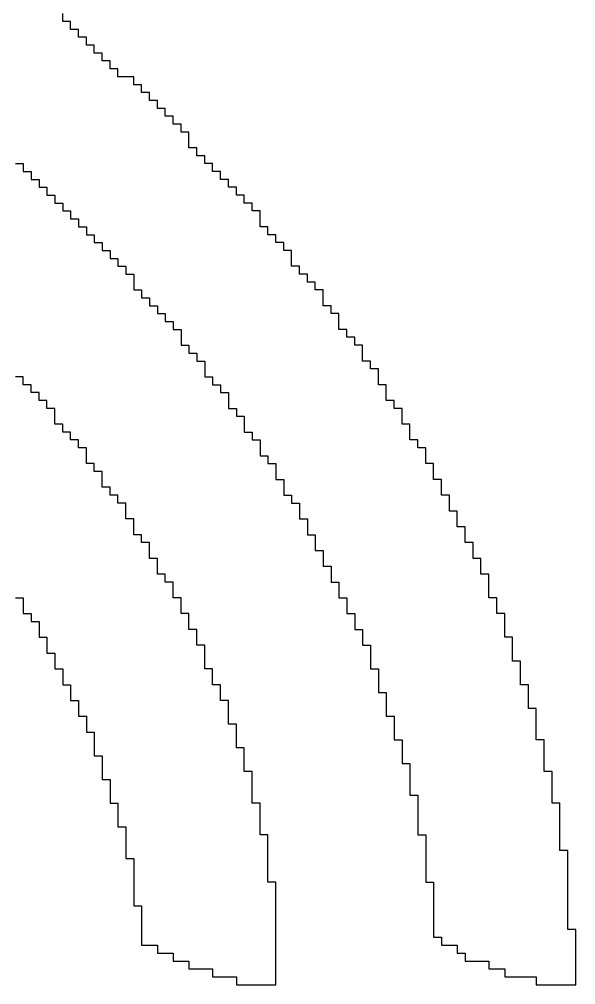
# Model space of a CAD drawing. Header units: millimetres. Extents: x -0.01 to 2.64, y -2.47 to 1.86.
# Drawn here: x 1.2219 to 1.2544, y 1.5685 to 1.6249 of the extents above; entities that cross this region are included whole.
import ezdxf

# ---------------------------------------------------------------- set-up
doc = ezdxf.new("R2010")
doc.units = ezdxf.units.MM
doc.header["$MEASUREMENT"] = 0
doc.layers.add('BottomOverlay', color=54, linetype='Continuous')

# ---------------------------------------------------------------- blocks, each defined once
blk = doc.blocks.new('GRF_2021_F____B_14')
at = {"layer": 'BottomOverlay'}
for p, q in [((-0.052103, -0.053488), (-0.054409, -0.053488)), ((-0.054409, -0.053488), (-0.054409, -0.053949)), ((-0.052103, -0.053949), (-0.052103, -0.053488)), ((-0.034582, -0.053488), (-0.036887, -0.053488)), ((-0.036887, -0.053488), (-0.036887, -0.053949)), ((-0.034582, -0.053949), (-0.034582, -0.053488)), ((-0.054409, -0.053949), (-0.054409, -0.05441)), ((-0.050259, -0.053949), (-0.052103, -0.053949)), ((-0.050259, -0.05441), (-0.050259, -0.053949)), ((-0.036887, -0.053949), (-0.036887, -0.05441)), ((-0.033198, -0.053949), (-0.034582, -0.053949)), ((-0.033198, -0.05441), (-0.033198, -0.053949)), ((-0.054409, -0.05441), (-0.054409, -0.054871)), ((-0.049337, -0.05441), (-0.050259, -0.05441)), ((-0.049337, -0.054871), (-0.049337, -0.05441)), ((-0.036887, -0.05441), (-0.036887, -0.054871)), ((-0.031815, -0.05441), (-0.033198, -0.05441)), ((-0.031815, -0.054871), (-0.031815, -0.05441)), ((-0.054409, -0.054871), (-0.054409, -0.055332)), ((-0.047953, -0.054871), (-0.049337, -0.054871)), ((-0.047953, -0.055332), (-0.047953, -0.054871)), ((-0.036887, -0.054871), (-0.036887, -0.055332)), ((-0.030893, -0.054871), (-0.031815, -0.054871)), ((-0.030893, -0.055332), (-0.030893, -0.054871)), ((-0.054409, -0.055332), (-0.054409, -0.055793)), ((-0.054409, -0.055793), (-0.054409, -0.056254)), ((-0.047492, -0.055332), (-0.047953, -0.055332)), ((-0.047492, -0.055793), (-0.047492, -0.055332)), ((-0.04657, -0.055793), (-0.047492, -0.055793)), ((-0.04657, -0.056254), (-0.04657, -0.055793)), ((-0.036887, -0.055332), (-0.036887, -0.055793)), ((-0.036887, -0.055793), (-0.036887, -0.056254)), ((-0.029971, -0.055332), (-0.030893, -0.055332)), ((-0.029971, -0.055793), (-0.029971, -0.055332)), ((-0.029049, -0.055793), (-0.029971, -0.055793)), ((-0.029049, -0.056254), (-0.029049, -0.055793)), ((-0.054409, -0.056254), (-0.054409, -0.056715)), ((-0.046109, -0.056254), (-0.04657, -0.056254)), ((-0.046109, -0.056715), (-0.046109, -0.056254)), ((-0.036887, -0.056254), (-0.036887, -0.056715)), ((-0.029049, -0.056715), (-0.029049, -0.056254)), ((-0.054409, -0.056715), (-0.053948, -0.056715)), ((-0.053948, -0.056715), (-0.053948, -0.057176)), ((-0.046109, -0.057176), (-0.046109, -0.056715)), ((-0.036887, -0.056715), (-0.036887, -0.057176)), ((-0.029049, -0.057176), (-0.029049, -0.056715)), ((-0.053948, -0.057176), (-0.053948, -0.057637)), ((-0.046109, -0.057637), (-0.046109, -0.057176)), ((-0.036887, -0.057176), (-0.036887, -0.057637)), ((-0.029049, -0.057637), (-0.029049, -0.057176)), ((-0.053948, -0.057637), (-0.053948, -0.058098)), ((-0.046109, -0.058098), (-0.046109, -0.057637)), ((-0.036887, -0.057637), (-0.036887, -0.058098)), ((-0.029049, -0.058098), (-0.029049, -0.057637)), ((-0.053948, -0.058098), (-0.053948, -0.05856)), ((-0.053948, -0.05856), (-0.053948, -0.059021)), ((-0.046109, -0.05856), (-0.046109, -0.058098)), ((-0.046109, -0.059021), (-0.046109, -0.05856)), ((-0.036887, -0.058098), (-0.036887, -0.05856)), ((-0.036887, -0.05856), (-0.036887, -0.059021)), ((-0.028587, -0.058098), (-0.029049, -0.058098)), ((-0.028587, -0.05856), (-0.028587, -0.058098)), ((-0.028587, -0.059021), (-0.028587, -0.05856)), ((-0.053948, -0.059021), (-0.053948, -0.059482)), ((-0.046109, -0.059482), (-0.046109, -0.059021)), ((-0.036887, -0.059021), (-0.036887, -0.059482)), ((-0.028587, -0.059482), (-0.028587, -0.059021)), ((-0.053948, -0.059482), (-0.053948, -0.059943)), ((-0.045648, -0.059482), (-0.046109, -0.059482)), ((-0.045648, -0.059943), (-0.045648, -0.059482)), ((-0.036887, -0.059482), (-0.036426, -0.059482)), ((-0.036426, -0.059482), (-0.036426, -0.059943)), ((-0.028587, -0.059943), (-0.028587, -0.059482)), ((-0.053948, -0.059943), (-0.053948, -0.060404)), ((-0.045648, -0.060404), (-0.045648, -0.059943)), ((-0.036426, -0.059943), (-0.036426, -0.060404)), ((-0.028587, -0.060404), (-0.028587, -0.059943)), ((-0.053948, -0.060404), (-0.053948, -0.060865)), ((-0.053948, -0.060865), (-0.053948, -0.061326)), ((-0.045648, -0.060865), (-0.045648, -0.060404)), ((-0.045648, -0.061326), (-0.045648, -0.060865)), ((-0.036426, -0.060404), (-0.036426, -0.060865)), ((-0.036426, -0.060865), (-0.036426, -0.061326)), ((-0.028587, -0.060865), (-0.028587, -0.060404)), ((-0.028126, -0.060865), (-0.028587, -0.060865)), ((-0.028126, -0.061326), (-0.028126, -0.060865)), ((-0.053948, -0.061326), (-0.053486, -0.061326)), ((-0.053486, -0.061326), (-0.053486, -0.061787)), ((-0.045648, -0.061787), (-0.045648, -0.061326)), ((-0.036426, -0.061326), (-0.036426, -0.061787)), ((-0.028126, -0.061787), (-0.028126, -0.061326)), ((-0.053486, -0.061787), (-0.053486, -0.062248)), ((-0.045648, -0.062248), (-0.045648, -0.061787)), ((-0.036426, -0.061787), (-0.036426, -0.062248)), ((-0.028126, -0.062248), (-0.028126, -0.061787)), ((-0.053486, -0.062248), (-0.053486, -0.062709)), ((-0.045187, -0.062248), (-0.045648, -0.062248)), ((-0.045187, -0.062709), (-0.045187, -0.062248)), ((-0.036426, -0.062248), (-0.035965, -0.062248)), ((-0.035965, -0.062248), (-0.035965, -0.062709)), ((-0.028126, -0.062709), (-0.028126, -0.062248)), ((-0.053486, -0.062709), (-0.053486, -0.063171)), ((-0.045187, -0.063171), (-0.045187, -0.062709)), ((-0.035965, -0.062709), (-0.035965, -0.063171)), ((-0.027665, -0.062709), (-0.028126, -0.062709)), ((-0.027665, -0.06317), (-0.027665, -0.062709)), ((-0.053486, -0.063171), (-0.053486, -0.063632)), ((-0.053486, -0.063632), (-0.053486, -0.064093)), ((-0.045187, -0.063631), (-0.045187, -0.063171)), ((-0.045187, -0.064093), (-0.045187, -0.063631)), ((-0.035965, -0.063171), (-0.035965, -0.063632)), ((-0.035965, -0.063632), (-0.035965, -0.064093)), ((-0.027665, -0.063632), (-0.027665, -0.06317)), ((-0.027665, -0.064093), (-0.027665, -0.063632)), ((-0.053486, -0.064093), (-0.053025, -0.064093)), ((-0.053025, -0.064093), (-0.053025, -0.064554)), ((-0.045187, -0.064554), (-0.045187, -0.064093)), ((-0.035965, -0.064093), (-0.035504, -0.064093)), ((-0.035504, -0.064093), (-0.035504, -0.064554)), ((-0.027204, -0.064093), (-0.027665, -0.064093)), ((-0.027204, -0.064554), (-0.027204, -0.064093)), ((-0.053025, -0.064554), (-0.053025, -0.065015)), ((-0.044726, -0.064554), (-0.045187, -0.064554)), ((-0.044726, -0.065015), (-0.044726, -0.064554)), ((-0.035504, -0.064554), (-0.035504, -0.065015)), ((-0.027204, -0.065015), (-0.027204, -0.064554)), ((-0.053025, -0.065015), (-0.053025, -0.065476)), ((-0.044726, -0.065476), (-0.044726, -0.065015)), ((-0.035504, -0.065015), (-0.035504, -0.065476)), ((-0.027204, -0.065476), (-0.027204, -0.065015)), ((-0.053025, -0.065476), (-0.053025, -0.065937)), ((-0.053025, -0.065937), (-0.052564, -0.065937)), ((-0.052564, -0.065937), (-0.052564, -0.066398)), ((-0.044726, -0.065937), (-0.044726, -0.065476)), ((-0.044726, -0.066398), (-0.044726, -0.065937)), ((-0.035504, -0.065476), (-0.035504, -0.065937)), ((-0.035504, -0.065937), (-0.035043, -0.065937)), ((-0.035043, -0.065937), (-0.035043, -0.066398)), ((-0.026743, -0.065476), (-0.027204, -0.065476)), ((-0.026743, -0.065937), (-0.026743, -0.065476)), ((-0.026743, -0.066398), (-0.026743, -0.065937)), ((-0.052564, -0.066398), (-0.052564, -0.066859)), ((-0.044265, -0.066398), (-0.044726, -0.066398)), ((-0.044265, -0.066859), (-0.044265, -0.066398)), ((-0.035043, -0.066398), (-0.035043, -0.066859)), ((-0.026743, -0.066859), (-0.026743, -0.066398)), ((-0.052564, -0.066859), (-0.052564, -0.06732)), ((-0.044265, -0.06732), (-0.044265, -0.066859)), ((-0.035043, -0.066859), (-0.035043, -0.06732)), ((-0.026282, -0.066859), (-0.026743, -0.066859)), ((-0.026282, -0.06732), (-0.026282, -0.066859)), ((-0.052564, -0.06732), (-0.052564, -0.067781)), ((-0.044265, -0.067781), (-0.044265, -0.06732)), ((-0.035043, -0.06732), (-0.034582, -0.06732)), ((-0.034582, -0.06732), (-0.034582, -0.067781)), ((-0.026282, -0.067781), (-0.026282, -0.06732)), ((-0.052564, -0.067781), (-0.052103, -0.067781)), ((-0.052103, -0.067781), (-0.052103, -0.068242)), ((-0.043804, -0.067781), (-0.044265, -0.067781)), ((-0.043804, -0.068242), (-0.043804, -0.067781)), ((-0.034582, -0.067781), (-0.034582, -0.068242)), ((-0.026282, -0.068242), (-0.026282, -0.067781)), ((-0.052103, -0.068242), (-0.052103, -0.068704)), ((-0.052103, -0.068704), (-0.052103, -0.069165)), ((-0.043804, -0.068704), (-0.043804, -0.068242)), ((-0.043804, -0.069165), (-0.043804, -0.068704)), ((-0.034582, -0.068242), (-0.034582, -0.068704)), ((-0.034582, -0.068704), (-0.03412, -0.068704)), ((-0.03412, -0.068704), (-0.03412, -0.069165)), ((-0.025821, -0.068242), (-0.026282, -0.068242)), ((-0.025821, -0.068704), (-0.025821, -0.068242)), ((-0.025821, -0.069165), (-0.025821, -0.068704)), ((-0.052103, -0.069165), (-0.052103, -0.069626)), ((-0.043342, -0.069165), (-0.043804, -0.069165)), ((-0.043342, -0.069626), (-0.043342, -0.069165)), ((-0.03412, -0.069165), (-0.03412, -0.069626)), ((-0.02536, -0.069165), (-0.025821, -0.069165)), ((-0.02536, -0.069626), (-0.02536, -0.069165)), ((-0.052103, -0.069626), (-0.051642, -0.069626)), ((-0.051642, -0.069626), (-0.051642, -0.070087)), ((-0.043342, -0.070087), (-0.043342, -0.069626)), ((-0.03412, -0.069626), (-0.03412, -0.070087)), ((-0.02536, -0.070087), (-0.02536, -0.069626)), ((-0.051642, -0.070087), (-0.051642, -0.070548)), ((-0.043342, -0.070548), (-0.043342, -0.070087)), ((-0.03412, -0.070087), (-0.033659, -0.070087)), ((-0.033659, -0.070087), (-0.033659, -0.070548)), ((-0.024899, -0.070087), (-0.02536, -0.070087)), ((-0.024899, -0.070548), (-0.024899, -0.070087)), ((-0.051642, -0.070548), (-0.051642, -0.071009)), ((-0.051642, -0.071009), (-0.051181, -0.071009)), ((-0.051181, -0.071009), (-0.051181, -0.07147)), ((-0.042881, -0.070548), (-0.043342, -0.070548)), ((-0.042881, -0.071009), (-0.042881, -0.070548)), ((-0.042881, -0.07147), (-0.042881, -0.071009)), ((-0.033659, -0.070548), (-0.033659, -0.071009)), ((-0.033659, -0.071009), (-0.033198, -0.071009)), ((-0.033198, -0.071009), (-0.033198, -0.07147)), ((-0.024899, -0.071009), (-0.024899, -0.070548)), ((-0.024438, -0.071009), (-0.024899, -0.071009)), ((-0.024438, -0.07147), (-0.024438, -0.071009)), ((-0.051181, -0.07147), (-0.051181, -0.071931)), ((-0.042881, -0.071931), (-0.042881, -0.07147)), ((-0.033198, -0.07147), (-0.033198, -0.071931)), ((-0.024438, -0.071931), (-0.024438, -0.07147)), ((-0.051181, -0.071931), (-0.051181, -0.072392)), ((-0.04242, -0.071931), (-0.042881, -0.071931)), ((-0.04242, -0.072392), (-0.04242, -0.071931)), ((-0.033198, -0.071931), (-0.032737, -0.071931)), ((-0.032737, -0.071931), (-0.032737, -0.072392)), ((-0.023976, -0.071931), (-0.024438, -0.071931)), ((-0.023976, -0.072392), (-0.023976, -0.071931)), ((-0.051181, -0.072392), (-0.05072, -0.072392)), ((-0.05072, -0.072392), (-0.05072, -0.072854)), ((-0.04242, -0.072854), (-0.04242, -0.072392)), ((-0.032737, -0.072392), (-0.032737, -0.072854)), ((-0.023976, -0.072854), (-0.023976, -0.072392)), ((-0.05072, -0.072854), (-0.05072, -0.073315)), ((-0.04242, -0.073315), (-0.04242, -0.072854)), ((-0.032737, -0.072854), (-0.032737, -0.073315)), ((-0.023515, -0.072854), (-0.023976, -0.072854)), ((-0.023515, -0.073315), (-0.023515, -0.072854)), ((-0.05072, -0.073315), (-0.05072, -0.073776)), ((-0.05072, -0.073776), (-0.050259, -0.073776)), ((-0.050259, -0.073776), (-0.050259, -0.074237)), ((-0.041959, -0.073315), (-0.04242, -0.073315)), ((-0.041959, -0.073776), (-0.041959, -0.073315)), ((-0.041959, -0.074237), (-0.041959, -0.073776)), ((-0.032737, -0.073315), (-0.032276, -0.073315)), ((-0.032276, -0.073315), (-0.032276, -0.073776)), ((-0.032276, -0.073776), (-0.032276, -0.074237)), ((-0.023515, -0.073776), (-0.023515, -0.073315)), ((-0.023054, -0.073776), (-0.023515, -0.073776)), ((-0.023054, -0.074237), (-0.023054, -0.073776)), ((-0.050259, -0.074237), (-0.050259, -0.074698)), ((-0.041498, -0.074237), (-0.041959, -0.074237)), ((-0.041498, -0.074698), (-0.041498, -0.074237)), ((-0.032276, -0.074237), (-0.031815, -0.074237)), ((-0.031815, -0.074237), (-0.031815, -0.074698)), ((-0.023054, -0.074698), (-0.023054, -0.074237)), ((-0.050259, -0.074698), (-0.050259, -0.075159)), ((-0.041498, -0.075159), (-0.041498, -0.074698)), ((-0.031815, -0.074698), (-0.031815, -0.075159)), ((-0.022593, -0.074698), (-0.023054, -0.074698)), ((-0.022593, -0.075159), (-0.022593, -0.074698)), ((-0.050259, -0.075159), (-0.049798, -0.075159)), ((-0.049798, -0.075159), (-0.049798, -0.07562)), ((-0.041037, -0.075159), (-0.041498, -0.075159)), ((-0.041037, -0.07562), (-0.041037, -0.075159)), ((-0.031815, -0.075159), (-0.031354, -0.075159)), ((-0.031354, -0.075159), (-0.031354, -0.07562)), ((-0.022132, -0.075159), (-0.022593, -0.075159)), ((-0.022132, -0.07562), (-0.022132, -0.075159)), ((-0.049798, -0.07562), (-0.049798, -0.076081)), ((-0.049798, -0.076081), (-0.049337, -0.076081)), ((-0.049337, -0.076081), (-0.049337, -0.076542)), ((-0.041037, -0.076081), (-0.041037, -0.07562)), ((-0.040576, -0.076081), (-0.041037, -0.076081)), ((-0.040576, -0.076542), (-0.040576, -0.076081)), ((-0.031354, -0.07562), (-0.031354, -0.076081)), ((-0.031354, -0.076081), (-0.030893, -0.076081)), ((-0.030893, -0.076081), (-0.030893, -0.076542)), ((-0.022132, -0.076081), (-0.022132, -0.07562)), ((-0.021671, -0.076081), (-0.022132, -0.076081)), ((-0.049337, -0.076542), (-0.049337, -0.077003)), ((-0.040576, -0.077003), (-0.040576, -0.076542)), ((-0.030893, -0.076542), (-0.030893, -0.077003)), ((-0.049337, -0.077003), (-0.049337, -0.077464)), ((-0.040115, -0.077003), (-0.040576, -0.077003)), ((-0.040115, -0.077464), (-0.040115, -0.077003)), ((-0.030893, -0.077003), (-0.030432, -0.077003)), ((-0.030432, -0.077003), (-0.030432, -0.077464)), ((-0.049337, -0.077464), (-0.048876, -0.077464)), ((-0.048876, -0.077464), (-0.048876, -0.077925)), ((-0.040115, -0.077925), (-0.040115, -0.077464)), ((-0.030432, -0.077464), (-0.029971, -0.077464)), ((-0.029971, -0.077464), (-0.029971, -0.077925)), ((-0.048876, -0.077925), (-0.048876, -0.078387)), ((-0.039654, -0.077925), (-0.040115, -0.077925)), ((-0.039654, -0.078387), (-0.039654, -0.077925)), ((-0.029971, -0.077925), (-0.029971, -0.078387)), ((-0.048876, -0.078387), (-0.048414, -0.078387)), ((-0.048414, -0.078387), (-0.048414, -0.078848)), ((-0.048414, -0.078848), (-0.048414, -0.079309)), ((-0.039654, -0.078848), (-0.039654, -0.078387)), ((-0.039193, -0.078848), (-0.039654, -0.078848)), ((-0.039193, -0.079309), (-0.039193, -0.078848)), ((-0.029971, -0.078387), (-0.02951, -0.078387)), ((-0.02951, -0.078387), (-0.02951, -0.078848)), ((-0.02951, -0.078848), (-0.02951, -0.079309)), ((-0.048414, -0.079309), (-0.047953, -0.079309)), ((-0.047953, -0.079309), (-0.047953, -0.07977)), ((-0.039193, -0.07977), (-0.039193, -0.079309)), ((-0.02951, -0.079309), (-0.029049, -0.079309)), ((-0.029049, -0.079309), (-0.029049, -0.07977)), ((-0.047953, -0.07977), (-0.047953, -0.080231)), ((-0.038732, -0.07977), (-0.039193, -0.07977)), ((-0.038732, -0.080231), (-0.038732, -0.07977)), ((-0.029049, -0.07977), (-0.028587, -0.07977)), ((-0.028587, -0.07977), (-0.028587, -0.080231)), ((-0.047953, -0.080231), (-0.047492, -0.080231)), ((-0.047492, -0.080231), (-0.047492, -0.080692)), ((-0.038732, -0.080692), (-0.038732, -0.080231)), ((-0.028587, -0.080231), (-0.028587, -0.080692)), ((-0.047492, -0.080692), (-0.047492, -0.081153)), ((-0.047492, -0.081153), (-0.047031, -0.081153)), ((-0.047031, -0.081153), (-0.047031, -0.081614)), ((-0.03827, -0.080692), (-0.038732, -0.080692)), ((-0.03827, -0.081153), (-0.03827, -0.080692)), ((-0.03827, -0.081614), (-0.03827, -0.081153)), ((-0.028587, -0.080692), (-0.028126, -0.080692)), ((-0.028126, -0.080692), (-0.028126, -0.081153)), ((-0.028126, -0.081153), (-0.028126, -0.081614)), ((-0.047031, -0.081614), (-0.047031, -0.082075)), ((-0.037809, -0.081614), (-0.03827, -0.081614)), ((-0.037809, -0.082075), (-0.037809, -0.081614)), ((-0.028126, -0.081614), (-0.027665, -0.081614)), ((-0.027665, -0.081614), (-0.027665, -0.082075)), ((-0.047031, -0.082075), (-0.04657, -0.082075)), ((-0.04657, -0.082075), (-0.04657, -0.082536)), ((-0.037348, -0.082075), (-0.037809, -0.082075)), ((-0.037348, -0.082536), (-0.037348, -0.082075)), ((-0.027665, -0.082075), (-0.027204, -0.082075)), ((-0.027204, -0.082075), (-0.027204, -0.082536)), ((-0.04657, -0.082536), (-0.04657, -0.082998)), ((-0.037348, -0.082998), (-0.037348, -0.082536)), ((-0.027204, -0.082536), (-0.026743, -0.082536)), ((-0.026743, -0.082536), (-0.026743, -0.082998)), ((-0.04657, -0.082998), (-0.046109, -0.082998)), ((-0.046109, -0.082998), (-0.046109, -0.083459)), ((-0.036887, -0.082998), (-0.037348, -0.082998)), ((-0.036887, -0.083459), (-0.036887, -0.082998)), ((-0.026743, -0.082998), (-0.026743, -0.083459)), ((-0.046109, -0.083459), (-0.046109, -0.08392)), ((-0.046109, -0.08392), (-0.045648, -0.08392)), ((-0.045648, -0.08392), (-0.045648, -0.084381)), ((-0.036887, -0.08392), (-0.036887, -0.083459)), ((-0.036426, -0.08392), (-0.036887, -0.08392)), ((-0.036426, -0.084381), (-0.036426, -0.08392)), ((-0.026743, -0.083459), (-0.026282, -0.083459)), ((-0.026282, -0.083459), (-0.026282, -0.08392)), ((-0.026282, -0.08392), (-0.025821, -0.08392)), ((-0.025821, -0.08392), (-0.025821, -0.084381)), ((-0.045648, -0.084381), (-0.045648, -0.084842)), ((-0.035965, -0.084381), (-0.036426, -0.084381)), ((-0.035965, -0.084842), (-0.035965, -0.084381)), ((-0.025821, -0.084381), (-0.025821, -0.084842)), ((-0.045648, -0.084842), (-0.045187, -0.084842)), ((-0.045187, -0.084842), (-0.045187, -0.085303)), ((-0.035965, -0.085303), (-0.035965, -0.084842)), ((-0.025821, -0.084842), (-0.02536, -0.084842)), ((-0.02536, -0.084842), (-0.02536, -0.085303)), ((-0.045187, -0.085303), (-0.044726, -0.085303)), ((-0.044726, -0.085303), (-0.044726, -0.085764)), ((-0.035504, -0.085303), (-0.035965, -0.085303)), ((-0.035504, -0.085764), (-0.035504, -0.085303)), ((-0.02536, -0.085303), (-0.024899, -0.085303)), ((-0.024899, -0.085303), (-0.024899, -0.085764)), ((-0.044726, -0.085764), (-0.044726, -0.086225)), ((-0.044726, -0.086225), (-0.044265, -0.086225)), ((-0.044265, -0.086225), (-0.044265, -0.086686)), ((-0.035043, -0.085764), (-0.035504, -0.085764)), ((-0.035043, -0.086225), (-0.035043, -0.085764)), ((-0.035043, -0.086686), (-0.035043, -0.086225)), ((-0.024899, -0.085764), (-0.024438, -0.085764)), ((-0.024438, -0.085764), (-0.024438, -0.086225)), ((-0.024438, -0.086225), (-0.023976, -0.086225)), ((-0.023976, -0.086225), (-0.023976, -0.086686)), ((-0.044265, -0.086686), (-0.044265, -0.087147)), ((-0.034582, -0.086686), (-0.035043, -0.086686)), ((-0.034582, -0.087147), (-0.034582, -0.086686)), ((-0.023976, -0.086686), (-0.023976, -0.087147)), ((-0.044265, -0.087147), (-0.043804, -0.087147)), ((-0.043804, -0.087147), (-0.043804, -0.087609)), ((-0.03412, -0.087147), (-0.034582, -0.087147)), ((-0.03412, -0.087609), (-0.03412, -0.087147)), ((-0.023976, -0.087147), (-0.023515, -0.087147)), ((-0.023515, -0.087147), (-0.023515, -0.087609)), ((-0.043804, -0.087609), (-0.043342, -0.087609)), ((-0.043342, -0.087609), (-0.043342, -0.08807)), ((-0.03412, -0.08807), (-0.03412, -0.087609)), ((-0.023515, -0.087609), (-0.023054, -0.087609)), ((-0.023054, -0.087609), (-0.023054, -0.08807)), ((-0.043342, -0.08807), (-0.043342, -0.088531)), ((-0.033659, -0.08807), (-0.03412, -0.08807)), ((-0.033659, -0.088531), (-0.033659, -0.08807)), ((-0.023054, -0.08807), (-0.022593, -0.08807)), ((-0.022593, -0.08807), (-0.022593, -0.088531)), ((-0.043342, -0.088531), (-0.042881, -0.088531)), ((-0.042881, -0.088531), (-0.042881, -0.088992)), ((-0.042881, -0.088992), (-0.042881, -0.089453)), ((-0.033198, -0.088531), (-0.033659, -0.088531)), ((-0.033198, -0.088992), (-0.033198, -0.088531)), ((-0.032737, -0.088992), (-0.033198, -0.088992)), ((-0.032737, -0.089453), (-0.032737, -0.088992)), ((-0.022593, -0.088531), (-0.022132, -0.088531)), ((-0.022132, -0.088531), (-0.022132, -0.088992)), ((-0.022132, -0.088992), (-0.021671, -0.088992)), ((-0.042881, -0.089453), (-0.04242, -0.089453)), ((-0.04242, -0.089453), (-0.04242, -0.089914)), ((-0.032737, -0.089914), (-0.032737, -0.089453)), ((-0.04242, -0.089914), (-0.041959, -0.089914)), ((-0.041959, -0.089914), (-0.041959, -0.090375)), ((-0.032276, -0.089914), (-0.032737, -0.089914)), ((-0.032276, -0.090375), (-0.032276, -0.089914)), ((-0.041959, -0.090375), (-0.041959, -0.090836)), ((-0.031815, -0.090375), (-0.032276, -0.090375)), ((-0.031815, -0.090836), (-0.031815, -0.090375)), ((-0.041959, -0.090836), (-0.041498, -0.090836)), ((-0.041498, -0.090836), (-0.041498, -0.091297)), ((-0.041498, -0.091297), (-0.041037, -0.091297)), ((-0.041037, -0.091297), (-0.041037, -0.091758)), ((-0.031354, -0.090836), (-0.031815, -0.090836)), ((-0.031354, -0.091297), (-0.031354, -0.090836)), ((-0.031354, -0.091758), (-0.031354, -0.091297)), ((-0.041037, -0.091758), (-0.040576, -0.091758)), ((-0.040576, -0.091758), (-0.040576, -0.092219)), ((-0.030893, -0.091758), (-0.031354, -0.091758)), ((-0.030893, -0.092219), (-0.030893, -0.091758)), ((-0.040576, -0.092219), (-0.040576, -0.09268)), ((-0.030432, -0.092219), (-0.030893, -0.092219)), ((-0.030432, -0.09268), (-0.030432, -0.092219)), ((-0.040576, -0.09268), (-0.040115, -0.092681)), ((-0.040115, -0.092681), (-0.040115, -0.093142)), ((-0.029971, -0.09268), (-0.030432, -0.09268)), ((-0.029971, -0.093142), (-0.029971, -0.09268)), ((-0.040115, -0.093142), (-0.039654, -0.093142)), ((-0.039654, -0.093142), (-0.039654, -0.093603)), ((-0.02951, -0.093142), (-0.029971, -0.093142)), ((-0.02951, -0.093603), (-0.02951, -0.093142)), ((-0.039654, -0.093603), (-0.039654, -0.094064)), ((-0.039654, -0.094064), (-0.039193, -0.094064)), ((-0.039193, -0.094064), (-0.039193, -0.094525)), ((-0.029049, -0.093603), (-0.02951, -0.093603)), ((-0.029048, -0.094064), (-0.029049, -0.093603)), ((-0.028587, -0.094064), (-0.029048, -0.094064)), ((-0.028587, -0.094525), (-0.028587, -0.094064)), ((-0.039193, -0.094525), (-0.038732, -0.094525)), ((-0.038732, -0.094525), (-0.038732, -0.094986)), ((-0.028587, -0.094986), (-0.028587, -0.094525)), ((-0.038732, -0.094986), (-0.03827, -0.094986)), ((-0.03827, -0.094986), (-0.03827, -0.095447)), ((-0.028126, -0.094986), (-0.028587, -0.094986)), ((-0.028126, -0.095447), (-0.028126, -0.094986)), ((-0.03827, -0.095447), (-0.037809, -0.095447)), ((-0.037809, -0.095447), (-0.037809, -0.095908)), ((-0.027665, -0.095447), (-0.028126, -0.095447)), ((-0.027665, -0.095908), (-0.027665, -0.095447)), ((-0.037809, -0.095908), (-0.037809, -0.096369)), ((-0.037809, -0.096369), (-0.037348, -0.096369)), ((-0.037348, -0.096369), (-0.037348, -0.09683)), ((-0.027204, -0.095908), (-0.027665, -0.095908)), ((-0.027204, -0.096369), (-0.027204, -0.095908)), ((-0.026743, -0.096369), (-0.027204, -0.096369)), ((-0.026743, -0.09683), (-0.026743, -0.096369)), ((-0.037348, -0.09683), (-0.036887, -0.09683)), ((-0.036887, -0.09683), (-0.036887, -0.097292)), ((-0.026282, -0.09683), (-0.026743, -0.09683)), ((-0.026282, -0.097292), (-0.026282, -0.09683)), ((-0.036887, -0.097292), (-0.036426, -0.097292)), ((-0.036426, -0.097292), (-0.036426, -0.097753)), ((-0.025821, -0.097292), (-0.026282, -0.097292)), ((-0.025821, -0.097753), (-0.025821, -0.097292)), ((-0.036426, -0.097753), (-0.035965, -0.097753)), ((-0.035965, -0.097753), (-0.035965, -0.098214)), ((-0.02536, -0.097753), (-0.025821, -0.097753)), ((-0.02536, -0.098214), (-0.02536, -0.097753)), ((-0.035965, -0.098214), (-0.035965, -0.098675)), ((-0.024899, -0.098214), (-0.02536, -0.098214)), ((-0.024899, -0.098675), (-0.024899, -0.098214)), ((-0.035965, -0.098675), (-0.035504, -0.098675)), ((-0.035504, -0.098675), (-0.035504, -0.099136)), ((-0.035504, -0.099136), (-0.035043, -0.099136)), ((-0.035043, -0.099136), (-0.035043, -0.099597)), ((-0.024438, -0.098675), (-0.024899, -0.098675)), ((-0.024438, -0.099136), (-0.024438, -0.098675)), ((-0.023976, -0.099136), (-0.024438, -0.099136)), ((-0.023976, -0.099597), (-0.023976, -0.099136)), ((-0.035043, -0.099597), (-0.034582, -0.099597)), ((-0.034582, -0.099597), (-0.034582, -0.100058)), ((-0.023515, -0.099597), (-0.023976, -0.099597)), ((-0.023515, -0.100058), (-0.023515, -0.099597)), ((-0.034582, -0.100058), (-0.03412, -0.100058)), ((-0.03412, -0.100058), (-0.03412, -0.100519)), ((-0.023054, -0.100058), (-0.023515, -0.100058)), ((-0.023054, -0.100519), (-0.023054, -0.100058)), ((-0.03412, -0.100519), (-0.033659, -0.100519)), ((-0.033659, -0.100519), (-0.033659, -0.10098)), ((-0.022593, -0.100519), (-0.023054, -0.100519)), ((-0.022593, -0.10098), (-0.022593, -0.100519)), ((-0.033659, -0.10098), (-0.033198, -0.10098)), ((-0.033198, -0.10098), (-0.033198, -0.101441)), ((-0.033198, -0.101441), (-0.032737, -0.101441)), ((-0.032737, -0.101441), (-0.032737, -0.101902)), ((-0.022132, -0.10098), (-0.022593, -0.10098)), ((-0.022132, -0.101441), (-0.022132, -0.10098)), ((-0.021671, -0.101441), (-0.022132, -0.101441)), ((-0.032737, -0.101902), (-0.032276, -0.101902)), ((-0.032276, -0.101902), (-0.032276, -0.102363)), ((-0.032276, -0.102363), (-0.031815, -0.102363)), ((-0.031815, -0.102363), (-0.031815, -0.102825)), ((-0.031815, -0.102825), (-0.031815, -0.103286)), ((-0.031815, -0.103286), (-0.031354, -0.103286)), ((-0.031354, -0.103286), (-0.031354, -0.103747)), ((-0.031354, -0.103747), (-0.030893, -0.103747)), ((-0.030893, -0.103747), (-0.030893, -0.104208)), ((-0.030893, -0.104208), (-0.030432, -0.104208)), ((-0.030432, -0.104208), (-0.030432, -0.104669)), ((-0.030432, -0.104669), (-0.029971, -0.104669)), ((-0.029971, -0.104669), (-0.029971, -0.10513)), ((-0.029971, -0.10513), (-0.02951, -0.10513)), ((-0.02951, -0.10513), (-0.02951, -0.105591)), ((-0.02951, -0.105591), (-0.029048, -0.105591)), ((-0.029048, -0.105591), (-0.029049, -0.106052)), ((-0.029049, -0.106052), (-0.028587, -0.106052)), ((-0.028587, -0.106052), (-0.028587, -0.106513)), ((-0.028587, -0.106513), (-0.027665, -0.106513)), ((-0.027665, -0.106513), (-0.027665, -0.106974)), ((-0.027665, -0.106974), (-0.027204, -0.106975)), ((-0.027204, -0.106975), (-0.027204, -0.107436)), ((-0.027204, -0.107436), (-0.026743, -0.107436)), ((-0.026743, -0.107436), (-0.026743, -0.107897)), ((-0.026743, -0.107897), (-0.026282, -0.107897)), ((-0.026282, -0.107897), (-0.026282, -0.108358)), ((-0.026282, -0.108358), (-0.025821, -0.108358)), ((-0.025821, -0.108358), (-0.025821, -0.108819)), ((-0.025821, -0.108819), (-0.02536, -0.108819)), ((-0.02536, -0.108819), (-0.02536, -0.10928)), ((-0.02536, -0.10928), (-0.024899, -0.10928)), ((-0.024899, -0.10928), (-0.024899, -0.109741)), ((-0.024899, -0.109741), (-0.024438, -0.109741)), ((-0.024438, -0.109741), (-0.024438, -0.110202))]:
    blk.add_line(p, q, dxfattribs=at)

msp = doc.modelspace()

# ---------------------------------------------------------------- block references
at = {"rotation": 180}
msp.add_blockref('GRF_2021_F____B_14', (1.2, 1.515), dxfattribs=at)

doc.saveas('drawing.dxf')
